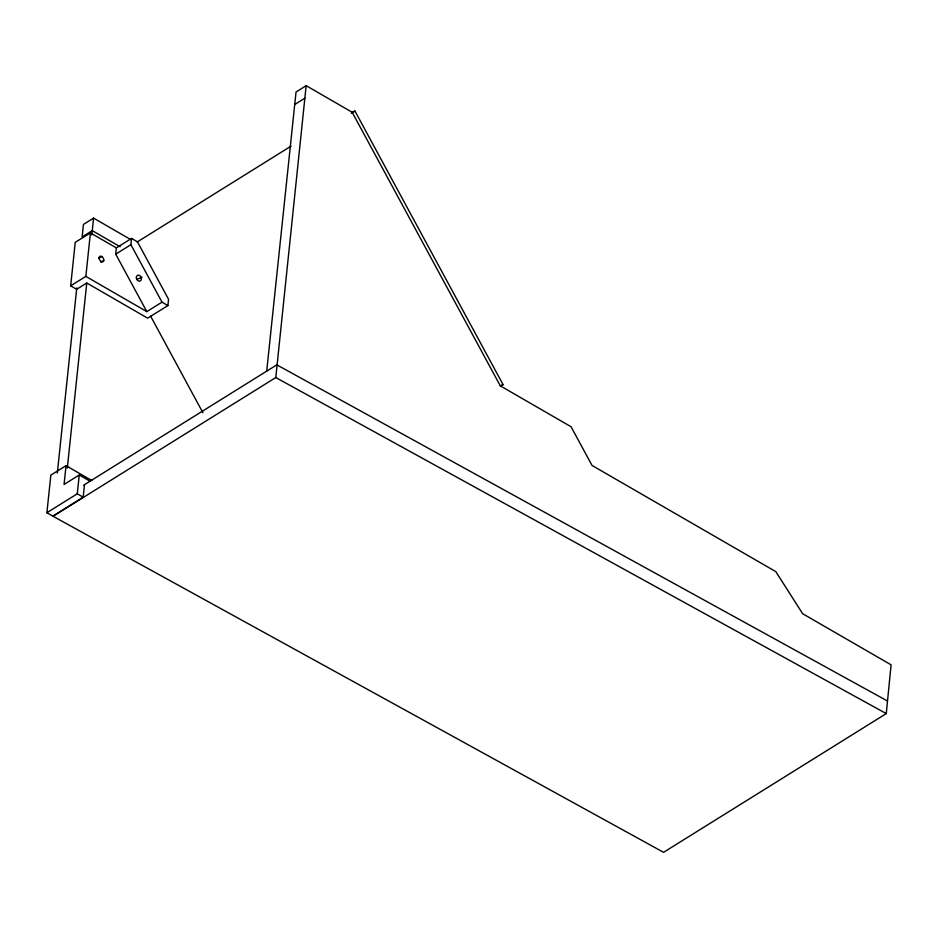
<?xml version="1.0" encoding="UTF-8"?>
<svg xmlns="http://www.w3.org/2000/svg" width="938" height="938" viewBox="0 0 938 938"><rect width="100%" height="100%" fill="white"/><g stroke="black" fill="none" stroke-linecap="round" stroke-linejoin="round"><path stroke-width="1.41" d="M275.784 377.545L306.163 85.675L352.16 112.255L500.306 385.858L571.066 426.743L592.019 465.436L775.808 571.629L802.658 613.722L891.1 664.831L886.258 713.595L663.553 852.325L53.079 516.287L275.784 377.545L886.258 713.595M84.479 484.665L83.165 497.199L52.798 516.123L46.9 512.711L50.851 475.109L66.035 465.658L91.795 480.537M70.667 285.844L75.239 242.356L90.423 232.894L116.371 247.89L131.555 238.428L137.452 241.84L168.559 299.292L167.902 305.565L147.653 318.17L86.765 282.995L76.635 289.291L70.667 285.844L85.85 276.393L90.423 232.894M57.335 472.987L76.775 287.943M66.035 465.658L64.065 484.454L79.249 474.991L90.306 481.382M67.302 468.144L86.753 283.088M91.807 235.004L93.577 218.108L130.874 239.659M46.9 512.711L77.268 493.798L79.249 474.991M167.902 305.565L162.004 302.153L146.82 311.615L115.714 254.151L116.371 247.89M162.004 302.153L130.898 244.701L131.555 238.428M266.697 371.155L296.045 91.983L306.163 85.675M93.577 218.108L83.459 224.405L82.134 236.939L92.264 230.642L120.134 246.741M294.72 104.517L304.85 98.209M98.666 258.396L101.703 256.496M100.765 262.265L103.801 260.365M115.714 254.151L130.898 244.701M137.077 242.063L291.097 146.117M351.234 113.357L354.951 111.047L503.085 384.65L500.611 386.186M83.81 485.087L276.816 364.847L887.289 700.897M352.16 112.255L354.951 111.047M136.831 279.418L142.072 277.132M500.306 385.858L503.085 384.65M85.85 276.393L146.82 311.615M77.268 493.798L83.165 497.199M150.643 316.212L202.901 412.72M99.088 258.337A3.119 2.005 58.1 0 0 102.922 261.737A3.119 2.005 58.1 0 0 102.301 256.942A3.119 2.005 58.1 0 0 99.088 258.337M136.373 277.109A3.119 2.38 66.4 0 0 139.762 281.119A3.119 2.38 66.4 0 0 140.43 276.229A3.119 2.38 66.4 0 0 136.373 277.109"/></g></svg>
